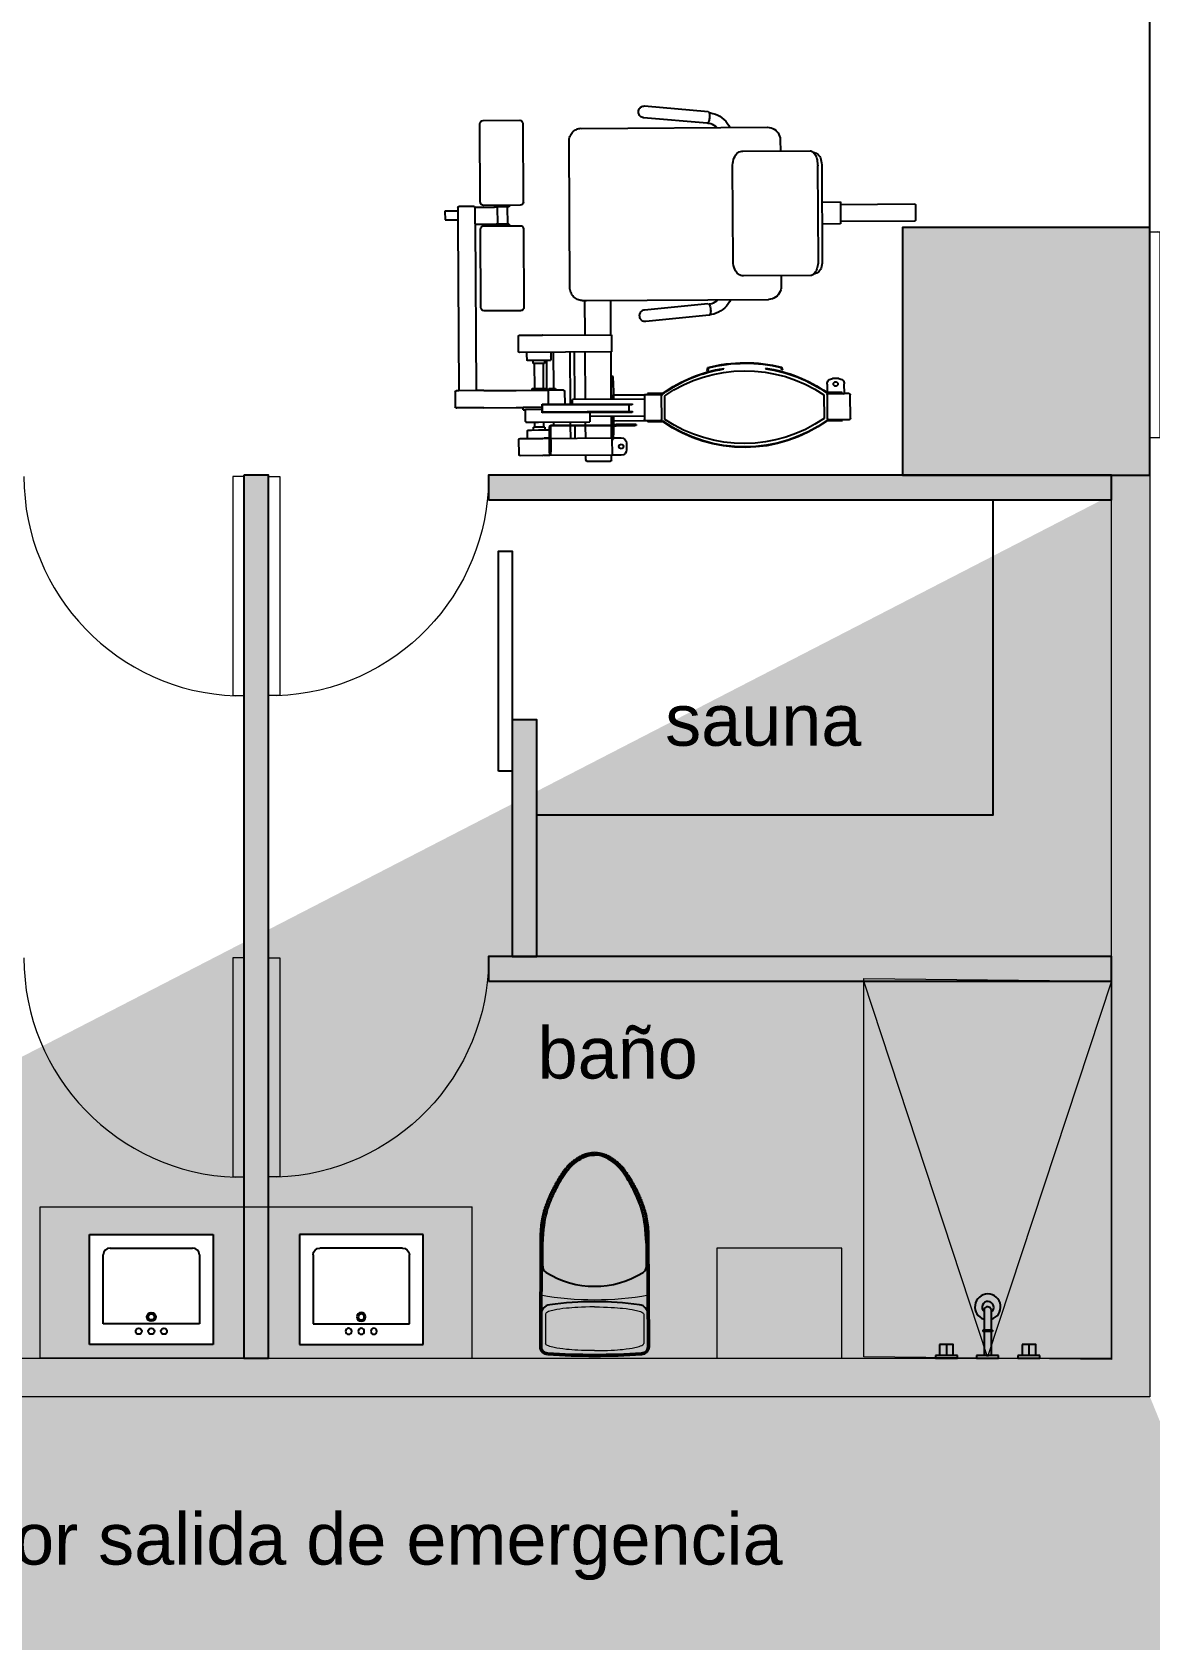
# Model space of a CAD drawing. Header units: metres. Extents: x -598 to 357, y -242 to 574.
# Drawn here: x -304.7 to -300.64, y 203.55 to 209.4 of the extents above; entities that cross this region are included whole.
import ezdxf

# ---------------------------------------------------------------- set-up
doc = ezdxf.new("R2010")
doc.units = ezdxf.units.M
doc.set_wipeout_variables(frame=1)
for name, color, linetype, lineweight in [('A-DOOR', 1, 'Continuous', 18), ('Muro Mamspoteria', 5, 'Continuous', 9), ('P-SANR-FIXT', 251, 'Continuous', 18), ('xref_Nivel PB$0$P-puerta', 1, 'Continuous', 18)]:
    doc.layers.add(name, color=color, linetype=linetype, lineweight=lineweight)
for name, color, linetype in [('Muebles', 1, 'Continuous'), ('Muebles fijos', 251, 'Continuous'), ('T-texto', 8, 'Continuous'), ('xref_Nivel TIPICO$0$C-cocinas', 1, 'Continuous'), ('xref_Nivel TIPICO$0$D-ducha mezcladora', 1, 'Continuous'), ('xref_Nivel TIPICO$0$H-hatch mamposteria', 8, 'Continuous'), ('xref_Nivel TIPICO$0$H-hatch tablayeso', 9, 'Continuous'), ('xref_Nivel TIPICO$0$M-muro tablayeso', 4, 'Continuous')]:
    doc.layers.add(name, color=color, linetype=linetype)
doc.styles.get("Standard").update_dxf_attribs({"font": 'arial.ttf'})

# ---------------------------------------------------------------- blocks, each defined once
blk = doc.blocks.new('Familia Puertas - P-7-13066183-AMUEBLADAS N8 _18_34')
at = {"layer": 'A-DOOR'}
for p, q in [((-0.4492, 1), (-0.5, 1)), ((-0.5, 1), (-0.5, 0)), ((-0.4492, 0), (-0.4492, 1)), ((-0.5, 0), (-0.4492, 0))]:
    blk.add_line(p, q, dxfattribs=at)
at = {"layer": 'A-DOOR', "color": 8, "true_color": 0x808080}
blk.add_arc((-0.4972, 0.0006), 1.0022, 359.96451, 87.98542, dxfattribs=at)
blk = doc.blocks.new('*U304')
at = {"layer": 'xref_Nivel TIPICO$0$H-hatch tablayeso', "transparency": 33554559}
h = blk.add_hatch(color=256, dxfattribs=at)
h.dxf.hatch_style = 1
h.paths.add_polyline_path([(0, 90), (0, 0), (3210, 0), (3210, 90)])
at = {"layer": 'xref_Nivel TIPICO$0$M-muro tablayeso'}
blk.add_lwpolyline([(3210, 0), (0, 0), (0, 90), (3210, 90), (3210, 0)], dxfattribs=at)
blk = doc.blocks.new('*U305')
at = {"layer": 'xref_Nivel TIPICO$0$H-hatch tablayeso', "transparency": 33554559}
h = blk.add_hatch(color=256, dxfattribs=at)
h.dxf.hatch_style = 1
h.paths.add_polyline_path([(0, 90), (0, 0), (2265.1, 0), (2265.1, 90)])
at = {"layer": 'xref_Nivel TIPICO$0$M-muro tablayeso'}
blk.add_lwpolyline([(2265.1, 0), (0, 0), (0, 90), (2265.1, 90), (2265.1, 0)], dxfattribs=at)
blk = doc.blocks.new('L3')
blk.add_wipeout([(24.5796, 24.0767), (25.0296, 24.0767), (25.0296, 23.6767), (24.5796, 23.6767)]).dxf.layer = 'Muebles fijos'
at = {"layer": 'Muebles fijos'}
for p, q in [((24.5796, 24.0767), (25.0296, 24.0767)), ((24.5796, 23.6767), (24.5796, 24.0767)), ((24.6546, 24.0767), (24.9546, 24.0767)), ((24.6546, 24.0267), (24.9546, 24.0267)), ((24.6546, 24.0267), (24.9546, 24.0267)), ((25.0296, 24.0767), (25.0296, 23.6767)), ((24.5796, 23.7517), (24.5796, 24.0017)), ((24.6296, 23.7517), (24.6296, 24.0017)), ((24.6296, 23.7517), (24.6296, 24.0017)), ((24.9796, 24.0017), (24.9796, 23.7517)), ((24.9796, 24.0017), (24.9796, 23.7517)), ((25.0296, 24.0017), (25.0296, 23.6767)), ((24.9796, 23.7517), (24.6296, 23.7517)), ((24.9796, 23.7517), (24.8832, 23.7517)), ((25.0296, 23.6767), (24.5796, 23.6767)), ((25.0296, 23.6767), (24.5796, 23.6767))]:
    blk.add_line(p, q, dxfattribs=at)
for centre, radius in [((24.8046, 23.7766), 0.0161), ((24.8046, 23.7766), 0.0111), ((24.7588, 23.7245), 0.0111), ((24.8046, 23.7245), 0.0111), ((24.8504, 23.7245), 0.0111)]:
    blk.add_circle(centre, radius, dxfattribs=at)
for centre, start, end in [((24.6546, 24.0017), 90, 180), ((24.6546, 24.0017), 90, 180), ((24.9546, 24.0017), 0, 90), ((24.9546, 24.0017), 0, 90)]:
    blk.add_arc(centre, 0.025, start, end, dxfattribs=at)
blk = doc.blocks.new('Toilet_Oval_17859 - MO- Inodoro-439146-NIVEL TIPICO 5 - 7  - AMOBLADO')
at = {"layer": 'P-SANR-FIXT', "lineweight": 50}
for p, q in [((-0.196, 0.4633), (-0.194, 0.0621)), ((0.194, 0.0621), (0.196, 0.4633))]:
    blk.add_line(p, q, dxfattribs=at)
at = {"layer": 'P-SANR-FIXT'}
for p, q in [((-0.1786, 0.3447), (-0.1786, 0.4512)), ((0.1786, 0.3447), (0.1786, 0.4512))]:
    blk.add_line(p, q, dxfattribs=at)
at = {"layer": 'P-SANR-FIXT', "lineweight": 25}
for p, q in [((-0.1887, 0.1708), (-0.1884, 0.0926)), ((0.1887, 0.1708), (0.1884, 0.0926))]:
    blk.add_line(p, q, dxfattribs=at)
at = {"layer": 'P-SANR-FIXT', "lineweight": 50}
for centre, radius, start, end in [((-0.1706, 0.4633), 0.0254, 90, 180), ((0, -1.9235), 2.4182, 90, 94.04533), ((0, -1.9235), 2.4182, 85.95467, 90), ((0.1706, 0.4633), 0.0254, 360, 90)]:
    blk.add_arc(centre, radius, start, end, dxfattribs=at)
at = {"layer": 'P-SANR-FIXT', "lineweight": 25}
for centre, radius, start, end in [((-0.1579, 0.3484), 0.0381, 180, 262.10458), ((0, 1.487), 1.1875, 262.10458, 277.89542), ((0.1579, 0.3484), 0.0381, 277.89542, 0), ((0, -0.0901), 0.3336, 58.03037, 121.96963), ((-0.1626, 0.1709), 0.0261, 122.44973, 180.22557), ((0.1626, 0.1709), 0.0261, 359.77443, 57.55027)]:
    blk.add_arc(centre, radius, start, end, dxfattribs=at)
at = {"layer": 'P-SANR-FIXT'}
blk.add_arc((0, -0.8197), 1.112, 79.84792, 100.15208, dxfattribs=at)
for points in [[(0, 0.4774), (-0.0484, 0.4774), (-0.1037, 0.4729), (-0.1428, 0.4681), (-0.1653, 0.461), (-0.1744, 0.4578), (-0.1786, 0.4531), (-0.1786, 0.4512)], [(0, 0.4774), (0.0484, 0.4774), (0.1037, 0.4729), (0.1428, 0.4681), (0.1653, 0.461), (0.1744, 0.4578), (0.1786, 0.4531), (0.1786, 0.4512)], [(0, 0.3185), (-0.0484, 0.3185), (-0.1037, 0.323), (-0.1428, 0.3278), (-0.1653, 0.3349), (-0.1744, 0.3381), (-0.1786, 0.3428), (-0.1786, 0.3447)], [(0, 0.3185), (0.0484, 0.3185), (0.1037, 0.323), (0.1428, 0.3278), (0.1653, 0.3349), (0.1744, 0.3381), (0.1786, 0.3428), (0.1786, 0.3447)]]:
    blk.add_open_spline(points, degree=3, knots=[0, 0, 0, 0, 0.1566407, 0.2861825, 0.3655305, 0.4088071, 0.4283279, 0.4283279, 0.4283279, 0.4283279], dxfattribs=at)
at = {"layer": 'P-SANR-FIXT', "lineweight": 50}
for points, knots in [([(-0.194, 0.0621), (-0.1937, 0.0503), (-0.1924, 0.028), (-0.189, 0.0038), (-0.1855, -0.0137), (-0.1826, -0.0259), (-0.1794, -0.0373), (-0.176, -0.048), (-0.1724, -0.0579), (-0.1688, -0.0672), (-0.165, -0.0758), (-0.1613, -0.084), (-0.1576, -0.0916), (-0.1529, -0.1013), (-0.1473, -0.1124), (-0.141, -0.1244), (-0.133, -0.1391), (-0.1251, -0.152), (-0.117, -0.1643), (-0.1107, -0.1733), (-0.1038, -0.1821), (-0.0962, -0.1908), (-0.0878, -0.1992), (-0.0783, -0.2075), (-0.0677, -0.2156), (-0.0585, -0.2217), (-0.0519, -0.2254), (-0.0482, -0.2275), (-0.0454, -0.2289), (-0.0426, -0.2302), (-0.0399, -0.2315), (-0.0376, -0.2325), (-0.0356, -0.2332), (-0.0335, -0.2339), (-0.0309, -0.2348), (-0.0276, -0.2357), (-0.0241, -0.2366), (-0.0201, -0.2374), (-0.0156, -0.2381), (-0.0092, -0.2391), (-0.0038, -0.2397), (0, -0.24)], [0, 0, 0, 0, 0.041667, 0.083333, 0.104167, 0.125, 0.145833, 0.166667, 0.1875, 0.208333, 0.229167, 0.25, 0.270833, 0.291667, 0.333333, 0.375, 0.416667, 0.5, 0.541667, 0.583333, 0.625, 0.666667, 0.708333, 0.75, 0.791667, 0.833333, 0.854167, 0.864583, 0.875, 0.885417, 0.895833, 0.90625, 0.911458, 0.916667, 0.927083, 0.9375, 0.947917, 0.958333, 0.96875, 0.979167, 1, 1, 1, 1]), ([(0, -0.24), (0.0038, -0.2397), (0.0092, -0.2391), (0.0156, -0.2381), (0.0201, -0.2374), (0.0241, -0.2366), (0.0276, -0.2357), (0.0309, -0.2348), (0.0341, -0.2338), (0.0371, -0.2327), (0.0399, -0.2315), (0.0426, -0.2302), (0.0454, -0.2289), (0.0482, -0.2275), (0.0519, -0.2254), (0.0585, -0.2217), (0.0677, -0.2156), (0.0783, -0.2075), (0.0878, -0.1992), (0.0962, -0.1908), (0.1038, -0.1821), (0.1107, -0.1733), (0.117, -0.1643), (0.1251, -0.152), (0.133, -0.1391), (0.141, -0.1244), (0.1473, -0.1124), (0.1529, -0.1013), (0.1576, -0.0916), (0.1613, -0.084), (0.165, -0.0758), (0.1688, -0.0672), (0.1724, -0.0579), (0.176, -0.048), (0.1794, -0.0373), (0.1826, -0.0259), (0.1855, -0.0137), (0.189, 0.0038), (0.1924, 0.028), (0.1937, 0.0503), (0.194, 0.0621)], [0, 0, 0, 0, 0.020833, 0.03125, 0.041667, 0.052083, 0.0625, 0.072917, 0.083333, 0.09375, 0.104167, 0.114583, 0.125, 0.135417, 0.145833, 0.166667, 0.208333, 0.25, 0.291667, 0.333333, 0.375, 0.416667, 0.458333, 0.5, 0.583333, 0.625, 0.666667, 0.708333, 0.729167, 0.75, 0.770833, 0.791667, 0.8125, 0.833333, 0.854167, 0.875, 0.895833, 0.916667, 0.958333, 1, 1, 1, 1])]:
    blk.add_open_spline(points, degree=3, knots=knots, dxfattribs=at)
at = {"layer": 'P-SANR-FIXT', "lineweight": 25}
for points in [[(-0.1884, 0.0926), (-0.1844, 0.0317), (-0.1781, -0.0197), (-0.1546, -0.0809), (-0.1328, -0.1236), (-0.1143, -0.1557), (-0.0938, -0.1851), (-0.066, -0.2094), (-0.0504, -0.2203), (-0.0177, -0.234), (0, -0.2337)], [(0.1884, 0.0926), (0.1844, 0.0317), (0.1781, -0.0197), (0.1546, -0.0809), (0.1328, -0.1236), (0.1143, -0.1557), (0.0938, -0.1851), (0.066, -0.2094), (0.0504, -0.2203), (0.0177, -0.234), (0, -0.2337)]]:
    blk.add_open_spline(points, degree=3, knots=[0, 0, 0, 0, 0.19509, 0.375915, 0.540569, 0.672678, 0.792703, 0.893059, 0.993012, 1.071971, 1.071971, 1.071971, 1.071971], dxfattribs=at)
blk = doc.blocks.new('xref_Nivel TIPICO$0$MU12')
at = {"layer": 'xref_Nivel TIPICO$0$D-ducha mezcladora'}
for p, q in [((-0.19, 0), (-0.19, -0.01)), ((-0.11, 0), (-0.19, 0)), ((-0.11, -0.01), (-0.11, 0)), ((0.04, 0), (-0.04, 0)), ((-0.04, 0), (-0.04, -0.01)), ((0.04, -0.01), (0.04, 0)), ((0.19, 0), (0.11, 0)), ((0.11, 0), (0.11, -0.01)), ((0.19, -0.01), (0.19, 0)), ((-0.19, -0.01), (-0.11, -0.01)), ((-0.15, -0.05), (-0.15, -0.01)), ((-0.04, -0.01), (0.04, -0.01)), ((0.11, -0.01), (0.19, -0.01)), ((0.15, -0.05), (0.15, -0.01))]:
    blk.add_line(p, q, dxfattribs=at)
at = {"layer": 'xref_Nivel TIPICO$0$D-ducha mezcladora', "linetype": 'ByBlock'}
for p, q in [((-0.0125, -0.0972), (-0.0125, -0.01)), ((0.0125, -0.0972), (0.0125, -0.01)), ((-0.0175, -0.0972), (0.0175, -0.0972)), ((-0.0175, -0.1022), (-0.0175, -0.0972)), ((-0.0175, -0.1022), (0.0175, -0.1022)), ((-0.0125, -0.1771), (-0.0125, -0.1022)), ((0.0125, -0.1783), (0.0125, -0.1022)), ((0.0175, -0.1022), (0.0175, -0.0972))]:
    blk.add_line(p, q, dxfattribs=at)
at = {"layer": 'xref_Nivel TIPICO$0$D-ducha mezcladora'}
for points in [[(-0.175, -0.01), (-0.175, -0.05), (-0.125, -0.05)], [(-0.125, -0.05), (-0.125, -0.01)], [(0.125, -0.01), (0.125, -0.05), (0.175, -0.05)], [(0.175, -0.05), (0.175, -0.01)]]:
    blk.add_lwpolyline(points, dxfattribs=at)
for centre, radius, start, end in [((-0.0004, -0.1865), 0.0468, 104.9774, 73.97079), ((-0.0011, -0.1853), 0.0211, 122.55158, 49.73906), ((0.0002, -0.1733), 0.0133, 196.91346, 337.71511)]:
    blk.add_arc(centre, radius, start, end, dxfattribs=at)
blk = doc.blocks.new('*U306')
at = {"layer": 'xref_Nivel TIPICO$0$H-hatch tablayeso', "transparency": 33554559}
h = blk.add_hatch(color=256, dxfattribs=at)
h.dxf.hatch_style = 1
h.paths.add_polyline_path([(0, 90), (0, 0), (2265.1, 0), (2265.1, 90)])
at = {"layer": 'xref_Nivel TIPICO$0$M-muro tablayeso'}
blk.add_lwpolyline([(2265.1, 0), (0, 0), (0, 90), (2265.1, 90), (2265.1, 0)], dxfattribs=at)
blk = doc.blocks.new('xref_Nivel PB$0$Familia Puertas - P-7-13066183-AMUEBLADAS N8 _18_34')
at = {"layer": 'xref_Nivel PB$0$P-puerta'}
for p, q in [((-0.4492, 1), (-0.5, 1)), ((-0.5, 1), (-0.5, 0)), ((-0.4492, 0), (-0.4492, 1)), ((-0.5, 0), (-0.4492, 0))]:
    blk.add_line(p, q, dxfattribs=at)
at = {"layer": 'xref_Nivel PB$0$P-puerta', "color": 8, "true_color": 0x808080}
blk.add_arc((-0.4972, 0.0006), 1.0022, 359.96451, 87.98542, dxfattribs=at)
blk = doc.blocks.new('*U303')
at = {"layer": 'xref_Nivel TIPICO$0$H-hatch tablayeso', "transparency": 33554559}
h = blk.add_hatch(color=256, dxfattribs=at)
h.dxf.hatch_style = 1
h.paths.add_polyline_path([(0, 90), (0, 0), (860, 0), (860, 90)])
at = {"layer": 'xref_Nivel TIPICO$0$M-muro tablayeso'}
blk.add_lwpolyline([(860, 0), (0, 0), (0, 90), (860, 90), (860, 0)], dxfattribs=at)
blk = doc.blocks.new('gimnasio_02')
for p, q in [((208.59, 254.39, -116.89), (208.59, 258.19, -116.89)), ((208.59, 258.19, -116.89), (211.13, 258.19, -116.89)), ((211.13, 258.19, -116.89), (211.13, 254.39, -116.89)), ((207.28, 249.63, -116.89), (207.28, 254.08, -116.89)), ((207.51, 254.38, -116.89), (212.13, 254.38, -116.89)), ((212.13, 254.38, -116.89), (261.61, 254.38, -116.89)), ((261.61, 254.38, -116.89), (261.61, 255.02, -116.89)), ((261.61, 249.3, -116.89), (261.61, 254.38, -116.89)), ((261.61, 249.3, -116.89), (261.61, 254.38, -116.89)), ((261.62, 255.03, -116.89), (261.62, 255.2, -116.89)), ((261.94, 255.51, -116.89), (266.38, 255.51, -116.89)), ((266.69, 247.04, -116.89), (266.69, 255.02, -116.89)), ((266.7, 255.2, -116.89), (266.7, 255.03, -116.89)), ((181.89, 246.78, -116.89), (181.89, 235.99, -116.89)), ((206.02, 247.74, -116.89), (182.84, 247.74, -116.89)), ((206.97, 235.99, -116.89), (206.97, 246.78, -116.89)), ((212.4, 249.3, -116.89), (207.45, 249.3, -116.89)), ((207.45, 249.3, -116.89), (207.45, 243.52, -116.89)), ((212.4, 249.3, -116.89), (261.61, 249.3, -116.89)), ((212.53, 249.3, -116.89), (212.53, 243.52, -116.89)), ((213, 246.78, -116.89), (213, 235.99, -116.89)), ((237.13, 247.74, -116.89), (213.96, 247.74, -116.89)), ((238.09, 235.99, -116.89), (238.09, 246.78, -116.89)), ((261.61, 247.04, -116.89), (261.61, 249.3, -116.89)), ((261.61, 247.04, -116.89), (261.61, 237.5, -116.89)), ((266.69, 247.04, -116.89), (266.69, 237.5, -116.89)), ((207.45, 243.5, -116.89), (206.97, 243.5, -116.89)), ((207.45, 243.52, -116.89), (207.45, 243.07, -116.89)), ((207.45, 242.65, -116.89), (207.45, 243.07, -116.89)), ((212.53, 242.65, -116.89), (207.45, 242.65, -116.89)), ((207.45, 239.28, -116.89), (207.45, 242.65, -116.89)), ((212.53, 243.52, -116.89), (212.53, 243.07, -116.89)), ((213, 243.5, -116.89), (212.53, 243.5, -116.89)), ((212.53, 242.63, -116.89), (212.53, 243.07, -116.89)), ((212.53, 239.28, -116.89), (212.53, 242.63, -116.89)), ((206.97, 239.28, -116.89), (207.45, 239.28, -116.89)), ((207.45, 239.8, -116.89), (212.53, 239.8, -116.89)), ((212.53, 239.28, -116.89), (213, 239.28, -116.89)), ((261.61, 237.5, -116.89), (261.61, 227.99, -116.89)), ((266.69, 237.5, -116.89), (266.69, 235.41, -116.89)), ((182.84, 235.04, -116.89), (206.02, 235.04, -116.89)), ((213.96, 235.04, -116.89), (237.13, 235.04, -116.89)), ((245.33, 236.4, -116.89), (245.33, 229.61, -116.89)), ((250.09, 236.71, -116.89), (245.64, 236.71, -116.89)), ((250.41, 209.25, -116.89), (250.41, 236.4, -116.89)), ((251.73, 234.23, -116.89), (250.42, 234.23, -116.89)), ((252.68, 234.2, -116.89), (251.9, 234.2, -116.89)), ((252.83, 227.37, -116.89), (252.83, 234.05, -116.89)), ((261.2, 228.98, -116.89), (261.2, 232.7, -116.89)), ((261.44, 232.78, -116.89), (261.28, 232.78, -116.89)), ((261.52, 228.98, -116.89), (261.52, 232.7, -116.89)), ((267.33, 235.41, -116.89), (266.69, 235.41, -116.89)), ((266.69, 234.73, -116.89), (266.69, 235.41, -116.89)), ((266.69, 229.84, -116.89), (266.69, 234.73, -116.89)), ((267.33, 235.41, -116.89), (267.33, 234.73, -116.89)), ((267.33, 234.75, -116.89), (267.36, 234.76, -116.89)), ((267.33, 229.84, -116.89), (267.33, 234.73, -116.89)), ((270.85, 234.76, -116.89), (267.36, 234.76, -116.89)), ((270.85, 234.76, -116.89), (271.01, 234.7, -116.89)), ((271.01, 234.7, -116.89), (271.01, 230.89, -116.89)), ((273.43, 233, -116.89), (273.43, 234.05, -116.89)), ((273.43, 230.94, -116.89), (273.43, 233, -116.89)), ((274.45, 234.2, -116.89), (273.58, 234.2, -116.89)), ((275.81, 234.23, -116.89), (274.52, 234.23, -116.89)), ((275.81, 236.4, -116.89), (275.81, 229.65, -116.89)), ((280.57, 236.71, -116.89), (276.12, 236.71, -116.89)), ((280.89, 229.65, -116.89), (280.89, 236.4, -116.89)), ((245.33, 229.61, -116.89), (245.33, 229.65, -116.89)), ((245.33, 229.61, -116.89), (245.33, 209.25, -116.89)), ((250.41, 229.65, -116.89), (250.41, 229.61, -116.89)), ((253.72, 232.4, -116.89), (252.83, 232.4, -116.89)), ((252.83, 229.01, -116.89), (253.72, 229.01, -116.89)), ((252.83, 228.48, -116.89), (261.61, 228.48, -116.89)), ((253.72, 229.01, -116.89), (253.72, 232.4, -116.89)), ((261.2, 231.98, -116.89), (253.72, 231.98, -116.89)), ((253.72, 229.44, -116.89), (261.2, 229.44, -116.89)), ((261.11, 227.82, -116.89), (261.11, 225.8, -116.89)), ((261.58, 227.82, -116.89), (261.11, 227.82, -116.89)), ((261.2, 228.74, -116.89), (261.2, 228.98, -116.89)), ((261.28, 228.66, -116.89), (261.44, 228.66, -116.89)), ((261.52, 228.74, -116.89), (261.52, 228.98, -116.89)), ((261.58, 227.71, -116.89), (261.58, 227.82, -116.89)), ((261.61, 227.99, -116.89), (261.61, 227.77, -116.89)), ((261.92, 228, -116.89), (265.74, 228, -116.89)), ((265.74, 229.84, -116.89), (265.74, 229.34, -116.89)), ((268.28, 229.84, -116.89), (265.74, 229.84, -116.89)), ((265.74, 229.34, -116.89), (265.74, 203.24, -116.89)), ((266.06, 203.24, -116.89), (266.06, 229.8, -116.89)), ((266.06, 229.8, -116.89), (267.96, 229.8, -116.89)), ((267.33, 229.84, -116.89), (266.69, 229.84, -116.89)), ((267.96, 229.8, -116.89), (267.96, 203.24, -116.89)), ((268.28, 203.24, -116.89), (268.28, 229.84, -116.89)), ((272.54, 231.98, -116.89), (271.01, 231.98, -116.89)), ((271.01, 230.89, -116.89), (271.01, 215.77, -116.89)), ((271.01, 229.44, -116.89), (272.54, 229.44, -116.89)), ((273.41, 232.4, -116.89), (272.54, 232.4, -116.89)), ((272.54, 229.02, -116.89), (272.54, 232.4, -116.89)), ((272.54, 229.01, -116.89), (272.54, 229.02, -116.89)), ((272.54, 229.01, -116.89), (273.43, 229.01, -116.89)), ((273.43, 227.67, -116.89), (273.43, 230.94, -116.89)), ((275.81, 229.65, -116.89), (275.81, 209.25, -116.89)), ((275.81, 229.61, -116.89), (275.81, 229.65, -116.89)), ((275.81, 227.67, -116.89), (275.81, 229.3, -116.89)), ((280.89, 209.25, -116.89), (280.89, 229.65, -116.89)), ((280.89, 229.65, -116.89), (280.89, 229.61, -116.89)), ((280.89, 227.62, -116.89), (280.89, 229.3, -116.89)), ((261.11, 226.35, -116.89), (250.41, 226.35, -116.89)), ((250.42, 227.18, -116.89), (251.73, 227.18, -116.89)), ((251.73, 227.18, -116.89), (251.74, 227.18, -116.89)), ((251.74, 227.18, -116.89), (251.81, 227.2, -116.89)), ((251.87, 227.23, -116.89), (251.81, 227.2, -116.89)), ((251.81, 227.2, -116.89), (251.87, 227.23, -116.89)), ((251.89, 227.22, -116.89), (251.87, 227.23, -116.89)), ((251.87, 227.23, -116.89), (251.88, 227.23, -116.89)), ((251.88, 227.23, -116.89), (251.89, 227.22, -116.89)), ((251.9, 227.21, -116.89), (252.68, 227.21, -116.89)), ((261.11, 225.8, -116.89), (261.58, 225.8, -116.89)), ((261.58, 226.7, -116.89), (261.58, 227.71, -116.89)), ((261.58, 225.8, -116.89), (261.58, 226.7, -116.89)), ((261.61, 227.65, -116.89), (261.61, 227.7, -116.89)), ((261.61, 223.47, -116.89), (261.61, 227.65, -116.89)), ((261.92, 223.15, -116.89), (265.74, 223.15, -116.89)), ((271.89, 226.35, -116.89), (271.01, 226.35, -116.89)), ((271.89, 227.05, -116.89), (271.89, 209.23, -116.89)), ((272.2, 209.23, -116.89), (272.2, 227.05, -116.89)), ((279.83, 227.67, -116.89), (272.52, 227.67, -116.89)), ((272.52, 227.37, -116.89), (279.83, 227.37, -116.89)), ((231.36, 221.42, -116.89), (188.18, 221.42, -116.89)), ((265.74, 221.44, -116.89), (250.41, 221.44, -116.89)), ((264.38, 220.13, -116.89), (250.41, 220.13, -116.89)), ((264.38, 199.6, -116.89), (264.38, 220.82, -116.89)), ((265.74, 220.82, -116.89), (264.38, 220.82, -116.89)), ((265.74, 220.82, -116.89), (264.38, 220.82, -116.89)), ((271.89, 221.44, -116.89), (271.01, 221.44, -116.89)), ((275.81, 221.44, -116.89), (272.2, 221.44, -116.89)), ((275.81, 220.13, -116.89), (272.2, 220.13, -116.89)), ((184.37, 217.84, -116.89), (184.37, 162.78, -116.89)), ((235.17, 217.84, -116.89), (235.17, 216.54, -116.89)), ((245.33, 217, -116.89), (235.17, 217, -116.89)), ((235.17, 216.54, -116.89), (235.17, 162.78, -116.89)), ((264.38, 217, -116.89), (250.41, 217, -116.89)), ((268.28, 215.77, -116.89), (271.01, 215.77, -116.89)), ((269.46, 199.6, -116.89), (269.46, 215.77, -116.89)), ((271.89, 217, -116.89), (271.01, 217, -116.89)), ((275.81, 217, -116.89), (272.2, 217, -116.89)), ((282.16, 217, -116.89), (280.89, 217, -116.89)), ((282.16, 217, -116.89), (282.32, 217, -116.89)), ((282.64, 216.69, -116.89), (282.64, 209.7, -116.89)), ((245.33, 209.38, -116.89), (235.17, 209.38, -116.89)), ((245.33, 209.25, -116.89), (250.41, 209.25, -116.89)), ((258.98, 209.38, -116.89), (250.41, 209.38, -116.89)), ((257.71, 208.75, -116.89), (257.71, 209.38, -116.89)), ((264.38, 209.38, -116.89), (258.98, 209.38, -116.89)), ((258.98, 209.38, -116.89), (264.38, 209.38, -116.89)), ((271.89, 209.38, -116.89), (269.46, 209.38, -116.89)), ((269.46, 209.38, -116.89), (271.89, 209.38, -116.89)), ((271.89, 208.03, -116.89), (271.89, 209.23, -116.89)), ((274.85, 209.38, -116.89), (272.2, 209.38, -116.89)), ((272.2, 209.38, -116.89), (274.85, 209.38, -116.89)), ((272.2, 209.23, -116.89), (272.2, 208.03, -116.89)), ((275.81, 209.38, -116.89), (274.85, 209.38, -116.89)), ((275.81, 209.25, -116.89), (280.89, 209.25, -116.89)), ((276.12, 209.25, -116.89), (276.12, 208.75, -116.89)), ((282.16, 209.38, -116.89), (280.89, 209.38, -116.89)), ((280.89, 206.53, -116.89), (280.89, 209.25, -116.89)), ((282.32, 209.38, -116.89), (282.16, 209.38, -116.89)), ((258.98, 208.75, -116.89), (257.71, 208.75, -116.89)), ((258.98, 208.75, -116.89), (263.11, 208.75, -116.89)), ((263.11, 208.75, -116.89), (263.11, 199.6, -116.89)), ((264.38, 208.75, -116.89), (263.11, 208.75, -116.89)), ((263.11, 208.75, -116.89), (264.38, 208.75, -116.89)), ((266.06, 204.19, -116.89), (267.96, 204.19, -116.89)), ((270.73, 208.75, -116.89), (269.46, 208.75, -116.89)), ((269.46, 208.75, -116.89), (270.73, 208.75, -116.89)), ((270.73, 208.75, -116.89), (270.73, 199.6, -116.89)), ((270.73, 208.75, -116.89), (271.89, 208.75, -116.89)), ((271.89, 202.49, -116.89), (271.89, 208.03, -116.89)), ((272.2, 208.75, -116.89), (274.85, 208.75, -116.89)), ((272.2, 208.03, -116.89), (272.2, 202.49, -116.89)), ((276.12, 208.75, -116.89), (274.85, 208.75, -116.89)), ((275.81, 208.75, -116.89), (275.81, 206.53, -116.89)), ((275.81, 208.74, -116.89), (275.81, 208.75, -116.89)), ((277.39, 204.94, -116.89), (279.3, 204.94, -116.89)), ((177.88, 199.42, -116.89), (177.87, 199.09, -116.89)), ((177.95, 199.74, -116.89), (177.88, 199.42, -116.89)), ((178.08, 200.03, -116.89), (177.95, 199.74, -116.89)), ((178.26, 200.28, -116.89), (178.08, 200.03, -116.89)), ((178.48, 200.48, -116.89), (178.26, 200.28, -116.89)), ((178.71, 200.64, -116.89), (178.48, 200.48, -116.89)), ((178.97, 200.75, -116.89), (178.71, 200.64, -116.89)), ((179.3, 200.84, -116.89), (178.97, 200.75, -116.89)), ((179.63, 200.87, -116.89), (179.3, 200.84, -116.89)), ((179.91, 200.85, -116.89), (179.63, 200.87, -116.89)), ((180.17, 200.8, -116.89), (179.91, 200.85, -116.89)), ((180.41, 200.71, -116.89), (180.17, 200.8, -116.89)), ((180.64, 200.58, -116.89), (180.41, 200.71, -116.89)), ((180.85, 200.41, -116.89), (180.64, 200.58, -116.89)), ((181.04, 200.19, -116.89), (180.85, 200.41, -116.89)), ((181.2, 199.93, -116.89), (181.04, 200.19, -116.89)), ((181.31, 199.61, -116.89), (181.2, 199.93, -116.89)), ((181.32, 199.57, -116.89), (181.31, 199.61, -116.89)), ((181.35, 199.39, -116.89), (181.32, 199.57, -116.89)), ((183.09, 180.67, -116.89), (181.35, 199.39, -116.89)), ((238.03, 199.39, -116.89), (236.29, 180.67, -116.89)), ((238.09, 199.7, -116.89), (238.03, 199.39, -116.89)), ((238.21, 200, -116.89), (238.09, 199.7, -116.89)), ((238.39, 200.27, -116.89), (238.21, 200, -116.89)), ((238.61, 200.49, -116.89), (238.39, 200.27, -116.89)), ((238.86, 200.65, -116.89), (238.61, 200.49, -116.89)), ((239.12, 200.77, -116.89), (238.86, 200.65, -116.89)), ((239.38, 200.84, -116.89), (239.12, 200.77, -116.89)), ((239.72, 200.87, -116.89), (239.38, 200.84, -116.89)), ((240.06, 200.85, -116.89), (239.72, 200.87, -116.89)), ((240.34, 200.78, -116.89), (240.06, 200.85, -116.89)), ((240.58, 200.68, -116.89), (240.34, 200.78, -116.89)), ((240.8, 200.55, -116.89), (240.58, 200.68, -116.89)), ((241.01, 200.39, -116.89), (240.8, 200.55, -116.89)), ((241.19, 200.19, -116.89), (241.01, 200.39, -116.89)), ((241.34, 199.94, -116.89), (241.19, 200.19, -116.89)), ((241.45, 199.66, -116.89), (241.34, 199.94, -116.89)), ((241.51, 199.33, -116.89), (241.45, 199.66, -116.89)), ((241.51, 199.07, -116.89), (241.51, 199.33, -116.89)), ((263.11, 199.29, -116.89), (263.11, 199.6, -116.89)), ((263.42, 199.6, -116.89), (270.41, 199.6, -116.89)), ((265.74, 203.24, -116.89), (266.06, 203.24, -116.89)), ((267.96, 203.24, -116.89), (268.28, 203.24, -116.89)), ((270.73, 199.6, -116.89), (270.73, 199.29, -116.89)), ((271.89, 202.09, -116.89), (271.89, 202.49, -116.89)), ((271.89, 202.07, -116.89), (271.89, 202.09, -116.89)), ((271.89, 202.07, -116.89), (272.2, 202.07, -116.89)), ((272.2, 202.09, -116.89), (272.2, 202.49, -116.89)), ((272.2, 202.09, -116.89), (272.2, 202.07, -116.89)), ((177.87, 199.09, -116.89), (177.87, 199.06, -116.89)), ((177.87, 199.07, -116.89), (179.61, 180.34, -116.89)), ((239.77, 180.34, -116.89), (241.51, 199.07, -116.89)), ((262.78, 198.67, -116.89), (263.11, 198.67, -116.89)), ((262.78, 194.23, -116.89), (262.78, 198.67, -116.89)), ((262.94, 198.51, -116.89), (262.94, 194.18, -116.89)), ((263.11, 194.84, -116.89), (263.11, 199.29, -116.89)), ((270.73, 199.29, -116.89), (270.73, 194.84, -116.89)), ((270.73, 198.67, -116.89), (271.06, 198.67, -116.89)), ((270.9, 198.51, -116.89), (270.9, 194.18, -116.89)), ((271.06, 198.67, -116.89), (271.06, 194.23, -116.89)), ((270.41, 194.52, -116.89), (263.42, 194.52, -116.89)), ((270.41, 193.57, -116.89), (263.42, 193.57, -116.89)), ((183.11, 180.35, -116.89), (183.09, 180.62, -116.89)), ((183.14, 180.11, -116.89), (183.11, 180.35, -116.89)), ((236.42, 180.35, -116.89), (236.39, 180.11, -116.89)), ((256.08, 181.05, -116.89), (255.16, 180.8, -116.89)), ((255.29, 180.67, -116.89), (256.12, 180.9, -116.89)), ((256.12, 180.9, -116.89), (256.08, 181.05, -116.89)), ((179.95, 180.06, -116.89), (180.01, 179.62, -116.89)), ((180.01, 179.62, -116.89), (180.16, 178.9, -116.89)), ((180.16, 178.9, -116.89), (180.38, 178.19, -116.89)), ((180.38, 178.19, -116.89), (180.67, 177.51, -116.89)), ((180.67, 177.51, -116.89), (181.04, 176.86, -116.89)), ((181.04, 176.86, -116.89), (181.46, 176.25, -116.89)), ((181.46, 176.25, -116.89), (181.95, 175.68, -116.89)), ((181.95, 175.68, -116.89), (182.5, 175.15, -116.89)), ((183.27, 179.57, -116.89), (183.14, 180.11, -116.89)), ((183.46, 179.05, -116.89), (183.27, 179.57, -116.89)), ((183.72, 178.56, -116.89), (183.46, 179.05, -116.89)), ((184.04, 178.11, -116.89), (183.72, 178.56, -116.89)), ((184.36, 177.75, -116.89), (184.04, 178.11, -116.89)), ((235.48, 178.09, -116.89), (235.17, 177.76, -116.89)), ((235.81, 178.55, -116.89), (235.48, 178.09, -116.89)), ((236.07, 179.05, -116.89), (235.81, 178.55, -116.89)), ((236.27, 179.57, -116.89), (236.07, 179.05, -116.89)), ((236.39, 180.11, -116.89), (236.27, 179.57, -116.89)), ((237.05, 175.17, -116.89), (237.6, 175.69, -116.89)), ((237.6, 175.69, -116.89), (238.08, 176.27, -116.89)), ((238.08, 176.27, -116.89), (238.51, 176.89, -116.89)), ((238.51, 176.89, -116.89), (238.87, 177.55, -116.89)), ((238.87, 177.55, -116.89), (239.17, 178.23, -116.89)), ((239.17, 178.23, -116.89), (239.39, 178.94, -116.89)), ((239.39, 178.94, -116.89), (239.53, 179.67, -116.89)), ((239.53, 179.67, -116.89), (239.58, 180.06, -116.89)), ((255.63, 176.11, -116.89), (255.47, 176.13, -116.89)), ((182.5, 175.15, -116.89), (183.1, 174.68, -116.89)), ((183.1, 174.68, -116.89), (183.74, 174.27, -116.89)), ((183.74, 174.27, -116.89), (184.37, 173.94, -116.89)), ((191.59, 171.19, -116.89), (191.44, 170.81, -116.89)), ((191.8, 171.54, -116.89), (191.59, 171.19, -116.89)), ((192.07, 171.87, -116.89), (191.8, 171.54, -116.89)), ((192.4, 172.18, -116.89), (192.07, 171.87, -116.89)), ((192.8, 172.45, -116.89), (192.4, 172.18, -116.89)), ((193.3, 172.7, -116.89), (192.8, 172.45, -116.89)), ((193.82, 172.9, -116.89), (193.3, 172.7, -116.89)), ((194.36, 173.04, -116.89), (193.82, 172.9, -116.89)), ((194.92, 173.13, -116.89), (194.36, 173.04, -116.89)), ((195.49, 173.18, -116.89), (194.92, 173.13, -116.89)), ((195.8, 173.18, -116.89), (195.49, 173.18, -116.89)), ((223.74, 173.18, -116.89), (195.8, 173.18, -116.89)), ((223.97, 173.18, -116.89), (223.74, 173.18, -116.89)), ((224.54, 173.14, -116.89), (223.97, 173.18, -116.89)), ((225.11, 173.05, -116.89), (224.54, 173.14, -116.89)), ((225.65, 172.92, -116.89), (225.11, 173.05, -116.89)), ((226.16, 172.73, -116.89), (225.65, 172.92, -116.89)), ((226.63, 172.51, -116.89), (226.16, 172.73, -116.89)), ((227.03, 172.25, -116.89), (226.63, 172.51, -116.89)), ((227.37, 171.97, -116.89), (227.03, 172.25, -116.89)), ((227.65, 171.66, -116.89), (227.37, 171.97, -116.89)), ((227.88, 171.32, -116.89), (227.65, 171.66, -116.89)), ((228.05, 170.95, -116.89), (227.88, 171.32, -116.89)), ((228.15, 170.56, -116.89), (228.05, 170.95, -116.89)), ((235.17, 173.94, -116.89), (235.81, 174.28, -116.89)), ((235.81, 174.28, -116.89), (236.45, 174.69, -116.89)), ((236.45, 174.69, -116.89), (237.05, 175.17, -116.89)), ((191.37, 170.42, -116.89), (191.35, 170.17, -116.89)), ((191.35, 170.17, -116.89), (191.35, 150.29, -116.89)), ((191.44, 170.81, -116.89), (191.37, 170.42, -116.89)), ((228.18, 170.17, -116.89), (228.15, 170.56, -116.89)), ((228.18, 150.29, -116.89), (228.18, 170.17, -116.89)), ((184.37, 162.78, -116.89), (184.4, 162.29, -116.89)), ((184.4, 162.29, -116.89), (184.51, 161.77, -116.89)), ((184.51, 161.77, -116.89), (184.69, 161.28, -116.89)), ((234.79, 161.17, -116.89), (234.99, 161.66, -116.89)), ((234.99, 161.66, -116.89), (235.12, 162.18, -116.89)), ((235.12, 162.18, -116.89), (235.17, 162.67, -116.89)), ((235.17, 162.67, -116.89), (235.17, 162.78, -116.89)), ((255.47, 163.73, -116.89), (255.63, 163.75, -116.89)), ((184.69, 161.28, -116.89), (184.94, 160.82, -116.89)), ((184.94, 160.82, -116.89), (185.25, 160.4, -116.89)), ((185.25, 160.4, -116.89), (185.61, 160.02, -116.89)), ((185.61, 160.02, -116.89), (186.03, 159.7, -116.89)), ((186.03, 159.7, -116.89), (186.49, 159.43, -116.89)), ((186.49, 159.43, -116.89), (186.99, 159.24, -116.89)), ((186.99, 159.24, -116.89), (187.51, 159.11, -116.89)), ((187.51, 159.11, -116.89), (188.04, 159.05, -116.89)), ((188.04, 159.05, -116.89), (188.18, 159.05, -116.89)), ((188.18, 159.05, -116.89), (191.35, 159.05, -116.89)), ((228.18, 159.05, -116.89), (231.36, 159.05, -116.89)), ((231.36, 159.05, -116.89), (231.82, 159.08, -116.89)), ((231.82, 159.08, -116.89), (232.35, 159.18, -116.89)), ((232.35, 159.18, -116.89), (232.87, 159.35, -116.89)), ((232.87, 159.35, -116.89), (233.35, 159.6, -116.89)), ((233.35, 159.6, -116.89), (233.79, 159.91, -116.89)), ((233.79, 159.91, -116.89), (234.19, 160.28, -116.89)), ((234.19, 160.28, -116.89), (234.52, 160.7, -116.89)), ((234.52, 160.7, -116.89), (234.79, 161.17, -116.89)), ((255.16, 159.05, -116.89), (256.08, 158.81, -116.89)), ((256.12, 158.96, -116.89), (255.29, 159.19, -116.89)), ((256.08, 158.81, -116.89), (256.12, 158.96, -116.89)), ((191.99, 148.92, -116.89), (191.99, 149.15, -116.89)), ((191.99, 148.92, -116.89), (192, 148.73, -116.89)), ((192, 148.73, -116.89), (192.08, 148.44, -116.89)), ((192.08, 148.44, -116.89), (192.23, 148.17, -116.89)), ((192.23, 148.17, -116.89), (192.45, 147.91, -116.89)), ((192.45, 147.91, -116.89), (192.74, 147.66, -116.89)), ((192.74, 147.66, -116.89), (193.1, 147.44, -116.89)), ((193.1, 147.44, -116.89), (193.5, 147.25, -116.89)), ((193.5, 147.25, -116.89), (193.96, 147.1, -116.89)), ((195.8, 148.07, -116.89), (223.74, 148.07, -116.89)), ((225.55, 147.09, -116.89), (226, 147.24, -116.89)), ((226, 147.24, -116.89), (226.41, 147.43, -116.89)), ((226.41, 147.43, -116.89), (226.78, 147.65, -116.89)), ((226.78, 147.65, -116.89), (227.08, 147.91, -116.89)), ((227.08, 147.91, -116.89), (227.31, 148.19, -116.89)), ((227.31, 148.19, -116.89), (227.47, 148.49, -116.89)), ((227.47, 148.49, -116.89), (227.53, 148.74, -116.89)), ((227.53, 148.74, -116.89), (227.54, 148.8, -116.89)), ((227.54, 148.8, -116.89), (227.55, 148.92, -116.89)), ((227.55, 149.15, -116.89), (227.55, 148.92, -116.89)), ((193.96, 147.1, -116.89), (194.45, 146.98, -116.89)), ((194.45, 146.98, -116.89), (194.96, 146.9, -116.89)), ((194.96, 146.9, -116.89), (195.49, 146.86, -116.89)), ((195.49, 146.86, -116.89), (195.8, 146.85, -116.89)), ((195.8, 146.85, -116.89), (223.74, 146.85, -116.89)), ((206.51, 146.85, -116.89), (206.51, 141.41, -116.89)), ((213.02, 141.41, -116.89), (213.02, 146.85, -116.89)), ((223.74, 146.85, -116.89), (224.02, 146.86, -116.89)), ((224.02, 146.86, -116.89), (224.55, 146.9, -116.89)), ((224.55, 146.9, -116.89), (225.06, 146.98, -116.89)), ((225.06, 146.98, -116.89), (225.55, 147.09, -116.89)), ((258.66, 142.14, -116.89), (258.66, 144.04, -116.89)), ((260.25, 145.63, -116.89), (262.78, 145.63, -116.89)), ((262.78, 141.18, -116.89), (262.78, 145.63, -116.89)), ((262.94, 145.68, -116.89), (262.94, 141.34, -116.89)), ((263.11, 140.87, -116.89), (263.11, 145.31, -116.89)), ((263.42, 146.58, -116.89), (270.41, 146.58, -116.89)), ((263.42, 145.63, -116.89), (270.41, 145.63, -116.89)), ((270.73, 145.31, -116.89), (270.73, 139.11, -116.89)), ((270.9, 145.68, -116.89), (270.9, 141.34, -116.89)), ((271.06, 145.63, -116.89), (271.06, 141.18, -116.89)), ((206.51, 141.41, -116.89), (213.02, 141.41, -116.89)), ((207.23, 141.41, -116.89), (207.23, 119.54, -116.89)), ((212.31, 119.54, -116.89), (212.31, 141.41, -116.89)), ((263.11, 140.55, -116.89), (260.25, 140.55, -116.89)), ((263.11, 141.18, -116.89), (262.78, 141.18, -116.89)), ((263.11, 140.87, -116.89), (263.11, 140.55, -116.89)), ((263.11, 139.11, -116.89), (263.11, 140.55, -116.89)), ((270.41, 138.8, -116.89), (263.42, 138.8, -116.89)), ((271.06, 141.18, -116.89), (270.73, 141.18, -116.89)), ((207.54, 119.22, -116.89), (211.99, 119.22, -116.89))]:
    blk.add_line(p, q)
for centre, radius, start, end in [((207.6, 254.08, -116.89), 0.317, 105.785, 180.0356), ((261.94, 255.2, -116.89), 0.318, 90.0061, 179.9935), ((266.38, 255.2, -116.89), 0.318, 0.0065, 89.9939), ((182.84, 246.78, -116.89), 0.953, 90.0018, 179.9982), ((206.02, 246.78, -116.89), 0.953, 0.0018, 89.9982), ((207.6, 249.63, -116.89), 0.317, 179.9744, 269.9903), ((213.96, 246.78, -116.89), 0.953, 90.0018, 179.9982), ((237.13, 246.78, -116.89), 0.953, 0.0018, 89.9982), ((182.84, 235.99, -116.89), 0.952, 179.9965, 269.9971), ((206.02, 235.99, -116.89), 0.952, 270.0029, 0.0035), ((213.96, 235.99, -116.89), 0.952, 179.9965, 269.9971), ((237.13, 235.99, -116.89), 0.952, 270.0029, 0.0035), ((245.64, 236.4, -116.89), 0.318, 90.0409, 179.9575), ((250.09, 236.4, -116.89), 0.318, 0.0425, 89.9591), ((251.75, 233.88, -116.89), 0.35, 64.8596, 92.9371), ((252.68, 234.05, -116.89), 0.152, 359.9931, 90.0039), ((261.28, 232.7, -116.89), 0.0787, 89.998, 180.002), ((261.44, 232.7, -116.89), 0.0787, 359.998, 90.002), ((273.58, 234.05, -116.89), 0.152, 90.0069, 179.9931), ((274.53, 234.12, -116.89), 0.115, 91.4556, 134.4019), ((276.12, 236.4, -116.89), 0.317, 89.9989, 179.9972), ((280.57, 236.4, -116.89), 0.317, 0.0028, 90.0011), ((261.28, 228.74, -116.89), 0.0787, 179.998, 270.002), ((261.44, 228.74, -116.89), 0.0787, 269.998, 0.002), ((261.9, 227.7, -116.89), 0.291, 139.4627, 166.0909), ((261.92, 227.69, -116.89), 0.315, 114.1487, 139.4443), ((261.92, 227.67, -116.89), 0.334, 89.9313, 114.2467), ((252.68, 227.37, -116.89), 0.152, 269.9961, 0.0069), ((261.89, 227.7, -116.89), 0.281, 166.226, 179.9896), ((261.92, 223.47, -116.89), 0.318, 180.0026, 269.9974), ((272.51, 227.05, -116.89), 0.618, 157.4194, 179.9966), ((272.51, 227.05, -116.89), 0.62, 134.8831, 157.4149), ((272.51, 227.05, -116.89), 0.622, 112.4153, 134.8831), ((272.51, 227.05, -116.89), 0.315, 157.4194, 179.9966), ((272.51, 227.05, -116.89), 0.316, 134.8831, 157.4149), ((272.52, 227.05, -116.89), 0.624, 89.997, 112.4198), ((272.51, 227.05, -116.89), 0.318, 112.4153, 134.8831), ((272.52, 227.05, -116.89), 0.319, 89.997, 112.4198), ((279.84, 213.87, -116.89), 13.8, 88.3274, 90.023), ((279.84, 213.57, -116.89), 13.8, 88.3274, 90.023), ((279.96, 217.85, -116.89), 9.82, 86.2646, 88.3977), ((279.96, 217.55, -116.89), 9.82, 86.2646, 88.3977), ((280.33, 223.15, -116.89), 4.51, 82.8737, 86.4846), ((280.33, 222.85, -116.89), 4.51, 82.8737, 86.4846), ((187.76, 217.84, -116.89), 3.4, 156.1542, 179.9419), ((187.93, 217.76, -116.89), 3.58, 133.0883, 156.0813), ((188.1, 217.58, -116.89), 3.83, 111.1483, 133.0998), ((188.17, 217.41, -116.89), 4.02, 89.9537, 111.2213), ((231.36, 217.41, -116.89), 4.02, 68.7787, 90.0463), ((231.43, 217.58, -116.89), 3.83, 46.9002, 68.8517), ((231.61, 217.76, -116.89), 3.58, 23.9187, 46.9117), ((231.77, 217.84, -116.89), 3.4, 0.0581, 23.8458), ((282.32, 216.69, -116.89), 0.318, 0.0026, 89.9974), ((282.32, 209.7, -116.89), 0.318, 270.0026, 359.9974), ((277.39, 206.53, -116.89), 1.59, 180.0008, 269.9985), ((278.34, 206.53, -116.89), 0.654, 0, 180), ((278.34, 206.53, -116.89), 0.654, 180, 0), ((279.3, 206.53, -116.89), 1.59, 270.0015, 359.9992), ((181.09, 199.38, -116.89), 0.254, 324.4663, 3.1216), ((263.42, 199.29, -116.89), 0.317, 89.9928, 180.0026), ((270.41, 199.29, -116.89), 0.317, 359.9974, 90.0072), ((263.42, 194.84, -116.89), 0.317, 179.9974, 270.0072), ((270.41, 194.84, -116.89), 0.317, 269.9928, 0.0026), ((296.92, 169.93, -116.89), 41.91, 144.5624, 171.4883), ((296.92, 169.93, -116.89), 41.75, 144.4926, 171.4885), ((297.94, 170.08, -116.89), 41.76, 145.7602, 214.2398), ((235.89, 170.08, -116.89), 41.76, 325.7602, 34.2398), ((236.91, 169.93, -116.89), 41.75, 324.4921, 35.5079), ((236.91, 169.93, -116.89), 41.91, 324.562, 35.438), ((179.94, 180.41, -116.89), 0.33, 191.4038, 245.1315), ((182.25, 181.19, -116.89), 1.06, 293.884, 314.7407), ((182.79, 180.66, -116.89), 0.296, 312.4623, 0.9539), ((182.93, 180.34, -116.89), 0.186, 0.013, 5.304), ((236.63, 180.67, -116.89), 0.342, 181.325, 236.5265), ((236.6, 180.34, -116.89), 0.186, 174.696, 179.987), ((237.4, 181.61, -116.89), 1.55, 231.9839, 251.9953), ((239.48, 180.39, -116.89), 0.291, 303.2271, 350.6252), ((298.44, 169.93, -116.89), 44.63, 165.897, 194.103), ((298.44, 169.93, -116.89), 44.47, 166.0179, 193.9821), ((180.49, 181.36, -116.89), 1.43, 241.1594, 261.3751), ((180.91, 183.51, -116.89), 3.62, 259.7932, 270.5308), ((180.94, 184.89, -116.89), 5, 270.0496, 277.3417), ((181.02, 184.42, -116.89), 4.52, 277.107, 284.912), ((181.49, 182.73, -116.89), 2.77, 284.4622, 295.3359), ((238.22, 183.78, -116.89), 3.87, 250.3868, 261.1555), ((238.44, 184.94, -116.89), 5.05, 260.677, 267.673), ((238.43, 184.25, -116.89), 4.36, 267.4532, 275.175), ((238.61, 182.5, -116.89), 2.6, 274.7286, 285.6666), ((239.07, 180.96, -116.89), 0.993, 284.25, 305.2144), ((296.92, 169.93, -116.89), 41.91, 188.5117, 215.4376), ((296.92, 169.93, -116.89), 41.75, 188.5115, 215.5074), ((192.7, 150.34, -116.89), 1.35, 181.8746, 221.5136), ((193.88, 151.37, -116.89), 2.92, 221.2946, 245.0902), ((195.22, 154.01, -116.89), 5.88, 244.094, 258.9581), ((195.77, 156.45, -116.89), 8.39, 258.4698, 270.1706), ((223.76, 156.45, -116.89), 8.39, 269.8294, 281.5302), ((224.31, 154.01, -116.89), 5.88, 281.0419, 295.906), ((225.65, 151.37, -116.89), 2.92, 294.9098, 318.7054), ((226.83, 150.34, -116.89), 1.35, 318.4864, 358.1254), ((260.25, 144.04, -116.89), 1.59, 89.9994, 180.001), ((260.25, 143.1, -116.89), 0.654, 0, 180), ((260.25, 143.1, -116.89), 0.654, 180, 0), ((263.42, 145.31, -116.89), 0.317, 89.9857, 180.0117), ((270.41, 145.31, -116.89), 0.317, 359.9883, 90.0143), ((260.25, 142.14, -116.89), 1.59, 179.999, 270.0006), ((263.42, 139.11, -116.89), 0.317, 179.9883, 270.0143), ((270.41, 139.11, -116.89), 0.317, 269.9857, 0.0117), ((207.54, 119.54, -116.89), 0.317, 179.9996, 270.0043), ((211.99, 119.54, -116.89), 0.317, 269.9957, 0.0004)]:
    blk.add_arc(centre, radius, start, end)

msp = doc.modelspace()

# ---------------------------------------------------------------- hatches: boundary and pattern name
at = {"true_color": 0x939598}
h = msp.add_hatch(color=252, dxfattribs=at)
h.dxf.hatch_style = 1
h.paths.add_polyline_path([(-300.6387, 208.6882), (-301.5387, 208.6882), (-301.5387, 207.7882), (-300.6387, 207.7882)])
at = {"layer": 'xref_Nivel TIPICO$0$H-hatch mamposteria', "transparency": 33554585}
h = msp.add_hatch(color=256, dxfattribs=at)
h.dxf.hatch_style = 1
h.paths.add_polyline_path([(-293.8502, 199.3671), (-297.5487, 199.3671), (-297.5487, 199.5071), (-293.8502, 199.5071)], flags=17)
h.paths.add_polyline_path([(-296.8109, 207.9951), (-296.8109, 207.8551), (-299.1387, 207.8551), (-299.1387, 207.9951)])
h.paths.add_polyline_path([(-289.7711, 199.5071), (-289.7711, 199.3671), (-292.6502, 199.3671), (-292.6502, 199.5071)])
h.paths.add_polyline_path([(-294.0603, 191.8764), (-293.7821, 191.8773), (-293.7788, 191.6773), (-294.0782, 191.6764), (-294.0782, 191.7068), (-294.0984, 191.7068)], flags=16)
h.paths.add_polyline_path([(-292.6864, 190.9773), (-292.8864, 190.9773)], flags=16)
edge = h.paths.add_edge_path()
edge.add_line((-293.7788, 191.8773), (-293.7788, 191.6773))
edge.add_line((-292.6788, 190.9773), (-292.6788, 189.2277))
edge.add_line((-292.6788, 189.2277), (-295.6387, 189.2277))
edge.add_line((-295.6387, 189.2277), (-295.6387, 191.8764))
edge.add_line((-295.6387, 191.8764), (-295.1571, 191.8764))
edge.add_line((-295.489, 196.0877), (-295.4898, 196.0877))
edge.add_line((-295.139, 191.6764), (-295.139, 191.7068))
edge.add_line((-295.139, 191.7068), (-295.121, 191.7068))
edge.add_line((-295.121, 191.7068), (-295.1571, 191.8764))
edge.add_line((-295.4387, 191.6773), (-295.139, 191.6773))
edge.add_line((-292.8864, 190.9773), (-292.8864, 189.4277))
edge.add_line((-292.8864, 189.4277), (-295.4387, 189.4277))
edge.add_line((-295.4387, 189.4277), (-295.4387, 191.6773))
edge.add_line((-300.6387, 204.4382), (-307.1387, 204.4382))
edge.add_line((-300.6387, 207.7882), (-300.6387, 204.4382))
edge.add_line((-300.7787, 207.7882), (-300.6387, 207.7882))
edge.add_line((-300.7787, 207.7882), (-300.7787, 204.5782))
edge.add_line((-300.7787, 204.5782), (-307.1387, 204.5782))
h.paths.add_polyline_path([(-295.4898, 197.1277), (-295.3498, 197.1277), (-295.3498, 197.8278), (-292.8788, 197.8278), (-292.8788, 196.2277), (-295.4898, 196.2277), (-295.4889, 193.7277), (-294.8918, 193.7277), (-294.8557, 193.8973), (-294.8737, 193.8973), (-294.8737, 193.9277), (-295.289, 193.9277), (-295.289, 196.0277), (-292.8864, 196.0277), (-292.8864, 193.9277), (-293.8128, 193.9277), (-293.8128, 193.8973), (-293.8331, 193.8973), (-293.795, 193.7277), (-292.8188, 193.7277), (-292.8188, 192.6773), (-292.6788, 192.6773), (-292.6788, 194.3778), (-289.7842, 194.3778), (-289.7837, 194.5778), (-292.6788, 194.5778), (-292.6788, 196.2277), (-292.6788, 197.9678), (-292.8188, 197.9678), (-295.4898, 197.9678), (-295.4898, 197.8278)])
h = msp.add_hatch(color=256, dxfattribs=at)
h.dxf.hatch_style = 1
h.paths.add_polyline_path([(-307.1387, 207.7882), (-306.9987, 207.7882), (-306.9987, 204.5782), (-300.7787, 204.5782), (-300.7787, 207.7882), (-300.6387, 207.7882), (-300.6387, 204.4382), (-307.1387, 204.4382)])

# ---------------------------------------------------------------- linework, layer by layer
at = {"color": 252, "true_color": 0x939598}
msp.add_lwpolyline([(-300.6387, 208.6882), (-301.5387, 208.6882), (-301.5387, 207.7882), (-300.6387, 207.7882), (-300.6387, 214.5523)], dxfattribs=at)
at = {"layer": 'Muro Mamspoteria'}
msp.add_lwpolyline([(-307.1387, 207.7882), (-306.9987, 207.7882), (-306.9987, 204.5782), (-300.7787, 204.5782), (-300.7787, 207.7882), (-300.6387, 207.7882), (-300.6387, 204.4382), (-307.1387, 204.4382), (-307.1387, 207.7882)], dxfattribs=at)
at = {"layer": 'P-SANR-FIXT'}
msp.add_lwpolyline([(-301.6787, 204.5832), (-301.6787, 205.9582), (-300.7787, 205.9482), (-300.7787, 204.5732)], close=True, dxfattribs=at)
for points in [[(-300.7787, 205.9482), (-301.2287, 204.5832), (-301.6787, 205.9482)], [(-302.2131, 204.5782), (-301.7594, 204.5782), (-301.7594, 204.9782), (-302.2131, 204.9782), (-302.2131, 204.5782)]]:
    msp.add_lwpolyline(points, dxfattribs=at)
at = {"layer": 'xref_Nivel TIPICO$0$C-cocinas'}
for points in [[(-302.8682, 206.5528), (-301.2087, 206.5528), (-301.2087, 207.6982)], [(-303.0082, 206.7116), (-303.0082, 207.5116), (-302.9582, 207.5116), (-302.9582, 206.7116), (-303.0082, 206.7116)]]:
    msp.add_lwpolyline(points, dxfattribs=at)

# ---------------------------------------------------------------- block references
at = {"layer": 'Muebles', "xscale": -0.01231572181964, "yscale": 0.01231572181964, "zscale": 0.01231572181964, "rotation": 90.31259098609321}
msp.add_blockref('gimnasio_02', (-300.0366, 211.3342), dxfattribs=at)
at = {"layer": 'Muro Mamspoteria', "lineweight": 0, "yscale": 0.7960678973457521, "zscale": 0.7960678973457521, "rotation": 180}
for p, xscale in [((-304.3317, 207.7837), 0.7960678973457521), ((-303.4457, 207.7837), -0.7960678973457521), ((-304.3317, 206.0337), 0.7960678973457521), ((-303.4457, 206.0337), -0.7960678973457521)]:
    msp.add_blockref('Familia Puertas - P-7-13066183-AMUEBLADAS N8 _18_34', p, dxfattribs=dict(at, xscale=xscale))
at = {"layer": 'P-SANR-FIXT', "rotation": 180}
msp.add_blockref('Toilet_Oval_17859 - MO- Inodoro-439146-NIVEL TIPICO 5 - 7  - AMOBLADO', (-302.6583, 205.0829), dxfattribs=at)
at = {"layer": 'xref_Nivel PB$0$P-puerta', "color": 8, "true_color": 0x808080, "xscale": 0.746313653761617, "yscale": 0.746313653761617, "zscale": 0.746313653761617}
msp.add_blockref('xref_Nivel PB$0$Familia Puertas - P-7-13066183-AMUEBLADAS N8 _18_34', (-300.2655, 207.9251), dxfattribs=at)
at = {"layer": 'xref_Nivel TIPICO$0$D-ducha mezcladora', "rotation": 180}
msp.add_blockref('xref_Nivel TIPICO$0$MU12', (-301.2287, 204.5782), dxfattribs=at)
at = {"layer": 'xref_Nivel TIPICO$0$M-muro tablayeso', "xscale": -0.001, "yscale": 0.001, "zscale": 0.001, "rotation": 270}
for name, p in [('*U304', (-303.9337, 204.5782)), ('*U303', (-302.9582, 206.0382))]:
    msp.add_blockref(name, p, dxfattribs=at)
at = {"layer": 'xref_Nivel TIPICO$0$M-muro tablayeso', "xscale": -0.001, "yscale": 0.001, "zscale": 0.001}
for name, p in [('*U306', (-300.7787, 207.6982)), ('*U305', (-300.7787, 205.9482))]:
    msp.add_blockref(name, p, dxfattribs=at)

# ---------------------------------------------------------------- texts
at = {"layer": 'T-texto', "char_height": 0.1875, "attachment_point": 3}
for s, width, insert in [('sauna', 0.1875, (-301.688, 206.9919)), ('baño', 0.126065, (-302.2828, 205.7822)), ('corredor salida de emergencia', 4.482376, (-301.9742, 204.0153))]:
    msp.add_mtext_dynamic_manual_height_columns(s, width=width, gutter_width=0.9375, heights=[0], dxfattribs=dict(at, insert=insert))

# ---------------------------------------------------------------- next in the draw order: block references
at = {"layer": 'Muebles fijos'}
msp.add_blockref('L3', (-329.075, 180.9516), dxfattribs=at)
at = {"layer": 'Muebles fijos', "xscale": -1}
msp.add_blockref('L3', (-278.7024, 180.9516), dxfattribs=at)

# ---------------------------------------------------------------- next in the draw order: linework, layer by layer
at = {"layer": 'P-SANR-FIXT'}
for points in [[(-303.9337, 204.5782), (-304.6742, 204.5782), (-304.6742, 205.1282), (-303.1031, 205.1282)], [(-303.8437, 204.5782), (-303.1031, 204.5782), (-303.1031, 205.1282)]]:
    msp.add_lwpolyline(points, dxfattribs=at)

doc.saveas('drawing.dxf')
